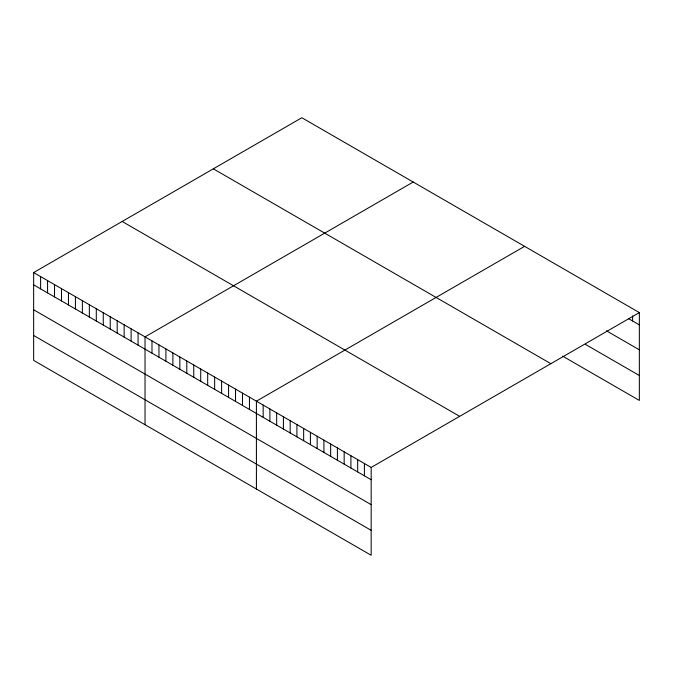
<?xml version="1.0" encoding="UTF-8"?>
<svg xmlns="http://www.w3.org/2000/svg" width="673" height="673" viewBox="0 0 673 673"><rect width="100%" height="100%" fill="white"/><g stroke="black" fill="none" stroke-linecap="round" stroke-linejoin="round"><path stroke-width="1.01" d="M33.65 272.565L371.168 467.432L371.168 555.267L33.65 360.408L33.65 272.565L301.832 117.733L639.35 312.592L639.35 400.435L562.569 356.101M413.214 182.038L145.032 336.87L145.032 424.713M524.595 246.343L256.413 401.175L256.413 489.019M371.168 467.432L639.35 312.592M628.38 318.548L639.35 324.874M606.44 330.813L639.35 349.809M585.35 344.324L639.35 375.5M213.333 168.83L550.851 363.689M122.15 221.467L459.667 416.335M33.65 284.847L371.168 479.714M33.65 309.782L371.168 504.649M33.65 335.474L371.168 530.332M632.603 315.864L632.603 320.979M364.413 463.529L364.413 475.819M357.666 459.634L357.666 471.916M350.911 455.739L350.911 468.021M344.164 451.844L344.164 464.126M337.409 447.94L337.409 460.223M330.662 444.045L330.662 456.328M323.915 440.15L323.915 452.433M317.16 436.255L317.16 448.538M310.413 432.352L310.413 444.634M303.658 428.457L303.658 440.739M296.911 424.562L296.911 436.844M290.164 420.659L290.164 432.949M283.409 416.764L283.409 429.046M276.662 412.869L276.662 425.151M269.907 408.974L269.907 421.256M263.16 405.07L263.16 417.361M249.447 397.154L249.447 409.445M242.49 393.141L242.49 405.424M235.525 389.12L235.525 401.402M228.568 385.099L228.568 397.381M221.602 381.078L221.602 393.369M214.645 377.065L214.645 389.347M207.679 373.044L207.679 385.326M200.722 369.023L200.722 381.305M193.757 365.002L193.757 377.292M186.8 360.989L186.8 373.271M179.834 356.968L179.834 369.25M172.877 352.946L172.877 365.229M165.911 348.925L165.911 361.216M158.954 344.913L158.954 357.195M151.989 340.891L151.989 353.174M138.066 332.849L138.066 345.14M131.109 328.836L131.109 341.118M124.143 324.815L124.143 337.097M117.186 320.794L117.186 333.076M110.221 316.773L110.221 329.063M103.263 312.76L103.263 325.042M96.298 308.739L96.298 321.021M89.341 304.718L89.341 317M82.375 300.696L82.375 312.987M75.418 296.684L75.418 308.966M68.453 292.662L68.453 304.945M61.495 288.641L61.495 300.924M54.53 284.629L54.53 296.911M47.573 280.607L47.573 292.89M40.607 276.586L40.607 288.868"/></g></svg>
